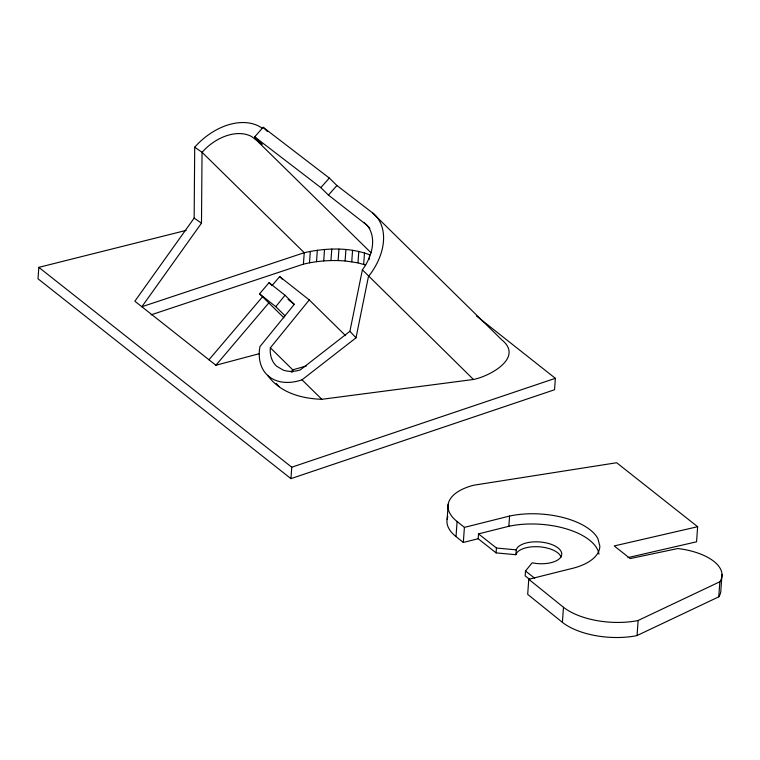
<?xml version="1.0" encoding="UTF-8"?>
<svg xmlns="http://www.w3.org/2000/svg" width="760" height="760" viewBox="0 0 760 760"><rect width="100%" height="100%" fill="white"/><g stroke="black" fill="none" stroke-linecap="round" stroke-linejoin="round"><path stroke-width="1.14" d="M259.359 353.666L215.897 365.247L134.852 301.207L194.151 218.091L194.712 147.184A56.905 39.159 -45.5 0 1 262.418 128.393M369.227 259.293L369.559 254.714C348.745 247.028 325.613 247.922 304.238 252.7L141.864 306.745L201.486 223.174L202.046 152.275L205.675 148.532A44.089 30.333 -45.5 0 1 251.38 136.41L262.276 144.333L254.676 136.866L263.15 127.309L329.308 178.059L336.908 185.525L372.599 212.905L501.714 339.786C524.286 357.789 489.392 376.39 473.452 379.477L321.831 399.304C301.378 398.572 280.26 392.834 267.644 375.383M186.152 230.394L38.817 267.349L38 278.787L290.938 478.638L554.543 389.756L555.361 378.318L476.482 315.998M292.619 372.115L292.79 369.835L270.37 347.795L309.263 299.944L279.69 276.583L272.004 285.627M151.116 314.83L303.42 264.138L304.238 252.7L202.046 152.275L194.712 147.184M290.938 478.638L291.755 467.2L38.817 267.349M303.42 264.138L309.5 262.808L310.317 251.37M309.5 262.808L316.521 261.677L317.338 250.24M316.521 261.677L323.712 260.917L324.529 249.48M323.712 260.917L330.952 260.537L331.778 249.099M330.952 260.537L338.124 260.547L338.941 249.109M365.702 265.069L357.988 262.856L345.097 260.937L345.923 249.498M351.756 261.716L352.573 250.277M357.988 262.856L358.805 251.417M363.679 264.347L364.496 252.899M447.117 519.27L448.191 504.193M561.061 557.08A23 10.868 4.1 0 0 540.578 546.915A23 10.868 4.1 0 0 516.914 552.653L515.888 554.714L496.09 552.881L478.173 538.736L463.324 542.459L456.019 536.569L457.092 521.493A56.905 26.894 4.1 0 1 473.983 485.174L616.654 462.735L697.642 526.718L696.559 541.794L627.997 557.593M463.324 542.459L464.408 527.383L457.092 521.493M478.173 538.736L478.524 533.881L508.858 526.271A60.449 28.566 4.1 0 1 598.956 554.135M496.09 552.881L496.432 548.026L478.524 533.881M508.858 526.271L509.589 516.049A60.449 28.566 4.1 0 1 597.854 538.536L599.839 546.06A60.449 28.566 4.1 0 1 569.43 569.088L528.77 579.281L527.687 594.358L562.4 622.355A56.905 26.894 4.1 0 0 634.438 636.091L637.051 635.54L718.77 596.837A50.996 24.092 4.1 0 0 720.917 589.475L722 574.399M515.888 554.714L516.239 549.85L517.256 547.798A23 10.868 4.1 0 1 544.863 542.621A23 10.868 4.1 0 1 561.364 555.997A23 10.868 4.1 0 1 536.626 563.511L532.171 562.827L525.511 570.997L525.169 575.861L529.758 579.49M562.4 622.355L563.483 607.278L528.77 579.281M637.051 635.54L638.134 620.473L719.853 581.761A50.996 24.092 4.1 0 0 677.787 548.53L630.192 558.562L614.222 545.946L697.642 526.718M718.77 596.837L719.853 581.761M270.37 347.795L270.247 348.868A38.161 26.258 -45.5 0 0 276.507 366.111L283.176 370.082A38.161 26.258 -45.5 0 0 297.131 370.794L300.209 369.977L349.904 331.312L362.387 269.828A44.089 30.333 -45.5 0 0 366.976 225.226L328.434 195.082L320.834 187.615L254.676 136.866M283.908 317.775L259.559 293.844L269.059 282.653L285.028 295.269L294.281 304.361L259.948 346.598A50.996 35.084 -45.5 0 0 302.014 379.829L356.022 337.82L368.495 276.336L370.376 274.008A56.905 39.159 -45.5 0 0 372.599 212.905M291.298 372.238L292.79 369.835L306.394 365.987M285.019 315.751L275.766 306.66L285.028 295.269M208.971 359.774L262.779 296.476M215.897 365.247L268.812 302.936M320.834 187.615L329.308 178.059M328.434 195.082L336.908 185.525M291.755 467.2L555.361 378.318M464.408 527.383L509.589 516.049M638.134 620.473L635.521 621.015A56.905 26.894 4.1 0 1 563.483 607.278M338.124 260.547L345.097 260.937M496.432 548.026L516.239 549.85M194.151 218.091L201.486 223.174M288.069 299.459L294.281 304.361M259.559 293.844L275.766 306.66M525.511 570.997L534.698 578.265M363.935 222.309L369.863 228.133M263.15 127.309L267.368 131.461M255.027 138.776L370.965 252.709M473.452 379.477L362.387 269.828M309.263 299.944L345.601 335.654M279.69 276.583L282.226 279.072M269.059 282.653L271.586 285.133M302.014 379.829L321.831 399.304M349.904 331.312L356.022 337.82M276.279 383.41L279.034 386.584M456.019 536.569A56.905 26.894 4.1 0 1 447.839 516.686"/></g></svg>
